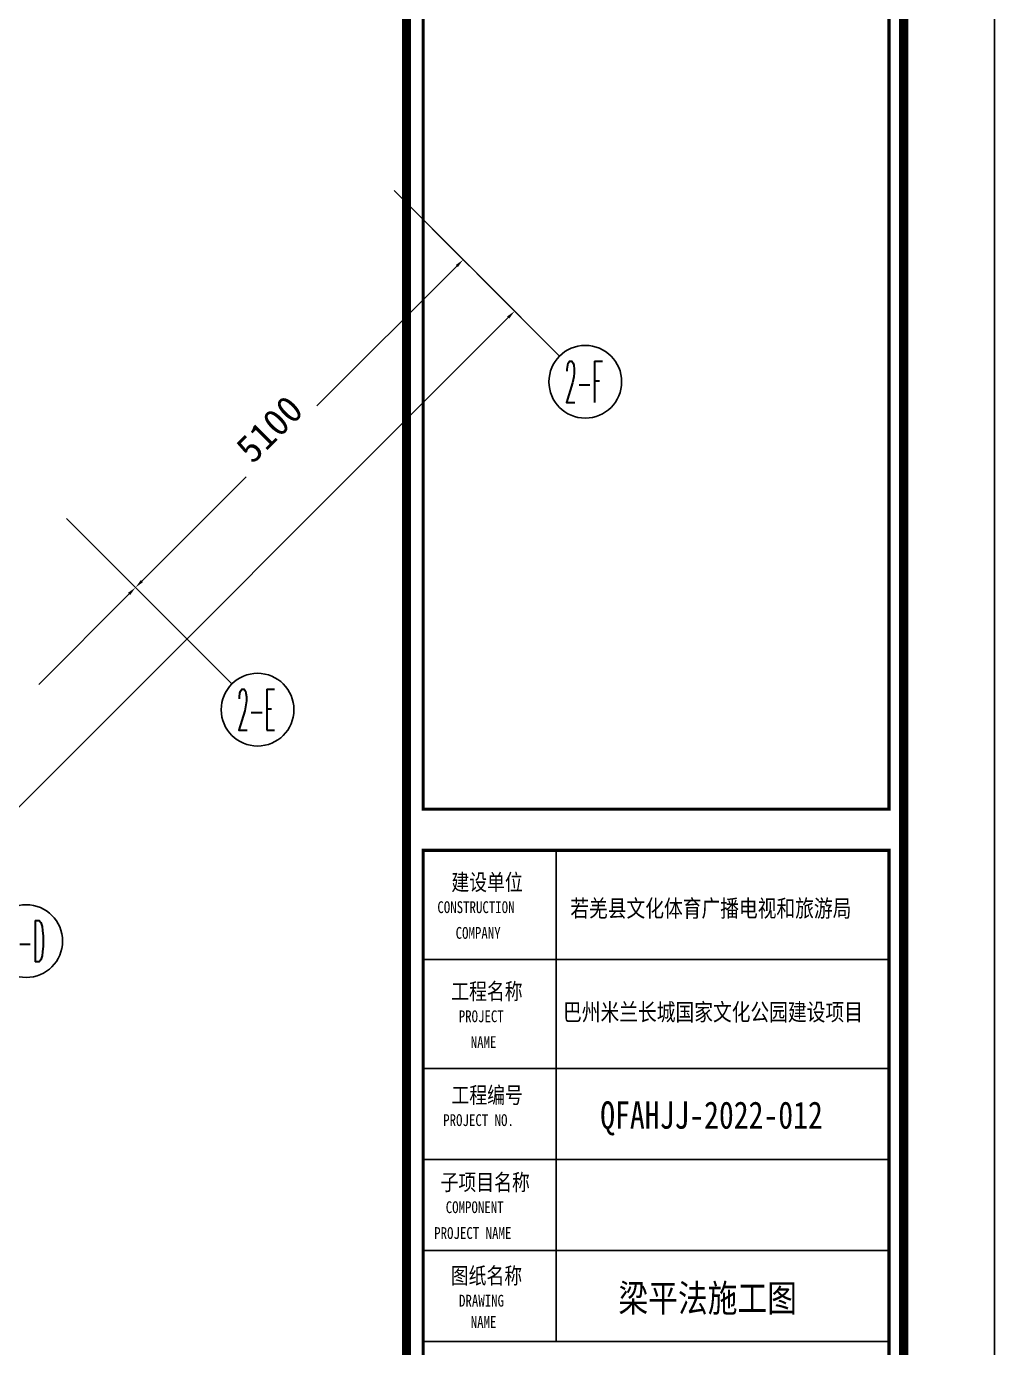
# Model space of a CAD drawing. Header units: inches. Extents: x 18712 to 314639, y 0 to 420500.
# Drawn here: x 126959 to 137612, y 97171 to 111702 of the extents above; entities that cross this region are included whole.
import ezdxf
from ezdxf.enums import TextEntityAlignment as Align

# ---------------------------------------------------------------- set-up
doc = ezdxf.new("R2010")
doc.units = ezdxf.units.IN
doc.header["$LTSCALE"] = 1000
doc.header["$MEASUREMENT"] = 0
doc.layers.get('0').update_dxf_attribs({"true_color": 0xffffff})
for name, color, linetype, true_color in [('AXIS_TEXT', 7, 'Continuous', 0xffffff), ('DIM', 3, 'Continuous', 0x00ff00), ('TK', 7, 'Continuous', 0xffffff), ('TK-TEXT', 4, 'Continuous', 0x00ffff), ('ZG-图名', 1, 'Continuous', 0xff0000), ('ZG-图框层', 4, 'Continuous', 0x00ffff)]:
    doc.layers.add(name, color=color, linetype=linetype, true_color=true_color)
doc.styles.add('-宋体', font='simsun.ttc', dxfattribs={"height": 0.2, "bigfont": 'gbcbig.shx'})
doc.styles.add('_TCH_AXIS', font='txt.shx', dxfattribs={"height": 0.2, "bigfont": 'GBCBIG.shx'})
doc.dimstyles.new('TSSD_100_100$0', dxfattribs={"dimtxt": 300, "dimasz": 100, "dimexe": 100, "dimexo": 250, "dimgap": 100, "dimtad": 1, "dimdec": 0, "dimzin": 0, "dimdsep": 46, "dimtxsty": 'Standard', "dimcen": 0, "dimclrd": 256, "dimclre": 256, "dimclrt": 7, "dimadec": 0, "dimazin": 0, "dimtfac": 1, "dimtdec": 4, "dimtix": 1, "dimtmove": 2, "dimatfit": 3, "dimfxl": 1, "dimtolj": 1, "dimtzin": 0, "dimarcsym": 0})

# ---------------------------------------------------------------- blocks, each defined once
blk = doc.blocks.new('DAnoyomous23071')
at = {"layer": 'TK', "style": '-宋体', "width": 0.8}
for s, height, p in [('建设单位', 180, (131635, 102200)), ('CONSTRUCTION', 130.03, (131481, 101950)), ('COMPANY', 130, (131682, 101667))]:
    blk.add_text(s, height=height, dxfattribs=at).set_placement(p)
blk = doc.blocks.new('DAnoyomous23075')
at = {"layer": 'TK', "style": '-宋体', "width": 0.8}
for s, height, p in [('工程名称', 180, (131633, 101000)), ('PROJECT', 130, (131716, 100750)), ('NAME', 130, (131848, 100466))]:
    blk.add_text(s, height=height, dxfattribs=at).set_placement(p)
blk = doc.blocks.new('DAnoyomous23078')
at = {"layer": 'TK', "style": '-宋体', "width": 0.8}
for s, height, p in [('工程编号', 180, (131636, 99858)), ('PROJECT NO.', 130, (131545, 99608))]:
    blk.add_text(s, height=height, dxfattribs=at).set_placement(p)
blk = doc.blocks.new('DAnoyomous23082')
at = {"layer": 'TK', "style": '-宋体', "width": 0.8}
for s, height, p in [('子项目名称', 180, (131516, 98900)), ('COMPONENT', 130, (131573, 98650)), ('PROJECT NAME', 130, (131446, 98366))]:
    blk.add_text(s, height=height, dxfattribs=at).set_placement(p)
blk = doc.blocks.new('DAnoyomous23086')
at = {"layer": 'TK', "style": '-宋体', "width": 0.8}
for s, height, p in [('图纸名称', 180, (131628, 97872)), ('DRAWING', 130, (131719, 97622)), ('NAME', 130, (131848, 97388))]:
    blk.add_text(s, height=height, dxfattribs=at).set_placement(p)
blk = doc.blocks.new('*D1343')
at = {"layer": 'Defpoints', "color": 0, "transparency": 16777216}
for p in [(127225, 106465), (128159, 105531), (124680, 103919)]:
    blk.add_point(p, dxfattribs=at)
at = {"layer": 'DIM', "lineweight": -2, "transparency": 16777216}
for p, q in [((127402, 106288), (128230, 105460)), ((128088, 105460), (127094, 104466)), ((124856, 103742), (125684, 102914)), ((125684, 103056), (126245, 103617))]:
    blk.add_line(p, q, dxfattribs=at)
at = {"layer": 'DIM', "transparency": 16777216}
for points in [[(128100, 105448), (128076, 105472), (128159, 105531)], [(125672, 103068), (125696, 103044), (125613, 102985)]]:
    blk.add_solid(points, dxfattribs=at)
at = {"layer": 'DIM', "color": 7, "true_color": 0xffffff, "transparency": 16777216, "insert": (126535, 104176), "char_height": 300, "attachment_point": 5, "rotation": 45}
blk.add_mtext('\\A1;3600', dxfattribs=at)
blk = doc.blocks.new('*D1344')
at = {"layer": 'Defpoints', "color": 0, "transparency": 16777216}
for p in [(130831, 110071), (131765, 109137), (127225, 106465)]:
    blk.add_point(p, dxfattribs=at)
at = {"layer": 'DIM', "lineweight": -2, "transparency": 16777216}
for p, q in [((131008, 109894), (131836, 109066)), ((131694, 109066), (130156, 107528)), ((128230, 105602), (129378, 106750)), ((127402, 106288), (128230, 105460))]:
    blk.add_line(p, q, dxfattribs=at)
at = {"layer": 'DIM', "transparency": 16777216}
for points in [[(131706, 109055), (131683, 109078), (131765, 109137)], [(128218, 105613), (128241, 105590), (128159, 105531)]]:
    blk.add_solid(points, dxfattribs=at)
at = {"layer": 'DIM', "color": 7, "true_color": 0xffffff, "transparency": 16777216, "insert": (129633, 107274), "char_height": 300, "attachment_point": 5, "rotation": 45}
blk.add_mtext('\\A1;5100', dxfattribs=at)
blk = doc.blocks.new('*D1345')
at = {"layer": 'Defpoints', "color": 0, "transparency": 16777216}
for p in [(130831, 110071), (132331, 108571), (116194, 95434)]:
    blk.add_point(p, dxfattribs=at)
at = {"layer": 'DIM', "lineweight": -2, "transparency": 16777216}
for p, q in [((131008, 109894), (132402, 108501)), ((132260, 108501), (125254, 101495)), ((117764, 94005), (124229, 100470)), ((116371, 95257), (117764, 93864))]:
    blk.add_line(p, q, dxfattribs=at)
at = {"layer": 'DIM', "transparency": 16777216}
for points in [[(132272, 108489), (132248, 108512), (132331, 108571)], [(117753, 94017), (117776, 93993), (117694, 93934)]]:
    blk.add_solid(points, dxfattribs=at)
at = {"layer": 'DIM', "color": 7, "true_color": 0xffffff, "transparency": 16777216, "insert": (124607, 101117), "char_height": 300, "attachment_point": 5, "rotation": 45}
blk.add_mtext('\\A1;20700', dxfattribs=at)
blk = doc.blocks.new('_AXISO')
at = {"lineweight": -3}
blk.add_circle((0, 0), 0.5, dxfattribs=at)

msp = doc.modelspace()

# ---------------------------------------------------------------- linework, layer by layer
at = {"layer": 'DIM', "lineweight": -3}
for p, q in [((131005, 109897.2), (132825.8, 108076.4)), ((127398.7, 106290.9), (129219.5, 104470.1))]:
    msp.add_line(p, q, dxfattribs=at)
at = {"layer": 'TK', "lineweight": -3}
for p, q in [((131343.9, 102639.8), (136450.9, 102639.8)), ((132789.3, 102639.8), (132789.3, 97239.8)), ((131343.9, 101439.8), (136450.9, 101439.8)), ((132543.9, 101439.8), (136450.9, 101439.8)), ((131343.9, 100239.8), (136450.9, 100239.8)), ((131343.9, 99239.8), (136450.9, 99239.8)), ((131343.9, 99239.8), (136450.9, 99239.8)), ((131343.9, 98239.8), (136450.9, 98239.8)), ((131343.9, 98239.8), (136450.9, 98239.8)), ((131343.9, 97239.8), (136450.9, 97239.8))]:
    msp.add_line(p, q, dxfattribs=at)
msp.add_lwpolyline([(18712.2, 168200), (18712.2, 84100), (137612.2, 84100), (137612.2, 168200)], close=True, dxfattribs=at)
for points, const_width in [([(21212.2, 167200), (21212.2, 85100), (136612.2, 85100), (136612.2, 167200)], 100), ([(131323.9, 159783.8), (136450.9, 159783.8), (136450.9, 103093.9), (131323.9, 103093.9)], 34.7), ([(131323.9, 102639.8), (136450.9, 102639.8), (136450.9, 85425.3), (131323.9, 85425.3)], 34.7)]:
    msp.add_lwpolyline(points, close=True, dxfattribs=dict(at, const_width=const_width))
at = {"layer": 'TK', "lineweight": -3, "const_width": 100}
msp.add_lwpolyline([(131140.8, 85145.7), (131140.8, 167200)], dxfattribs=at)
at = {"layer": 'TK', "lineweight": -3}
msp.add_lwpolyline([(131140.8, 85145.7), (136612.2, 85145.7), (136612.2, 167200)], dxfattribs=at)
at = {"layer": 'ZG-图框层', "lineweight": -3}
msp.add_lwpolyline([(18712.2, 84100), (137612.2, 84100), (137612.2, 168200), (18712.2, 168200)], close=True, dxfattribs=at)
at = {"layer": 'ZG-图框层', "lineweight": -3, "const_width": 100}
msp.add_lwpolyline([(21212.2, 85100), (136612.2, 85100), (136612.2, 167200), (21212.2, 167200)], close=True, dxfattribs=at)

# ---------------------------------------------------------------- block references
at = {"layer": 'DIM'}
ref = msp.add_blockref('_AXISO', (133108.6, 107793.5), dxfattribs=dict(at, xscale=800, yscale=800))
ref.add_attrib('A', '2-F', (132882.3, 107567.3), dxfattribs={"layer": 'AXIS_TEXT', "height": 452.55, "style": '_TCH_AXIS', "width": 0.33871})
ref = msp.add_blockref('_AXISO', (129502.4, 104187.3), dxfattribs=dict(at, xscale=800, yscale=800))
ref.add_attrib('A', '2-E', (129276.1, 103961), dxfattribs={"layer": 'AXIS_TEXT', "height": 452.55, "style": '_TCH_AXIS', "width": 0.33871})
ref = msp.add_blockref('_AXISO', (126956.8, 101641.7), dxfattribs=dict(at, xscale=800, yscale=800))
ref.add_attrib('A', '2-D', (126730.5, 101415.4), dxfattribs={"layer": 'AXIS_TEXT', "height": 452.55, "style": '_TCH_AXIS', "width": 0.333333})
at = {"layer": 'TK'}
for name in ['DAnoyomous23071', 'DAnoyomous23075', 'DAnoyomous23078', 'DAnoyomous23082', 'DAnoyomous23086']:
    msp.add_blockref(name, (0, 0), dxfattribs=at)

# ---------------------------------------------------------------- texts
at = {"layer": 'TK-TEXT', "style": '-宋体', "width": 0.8}
for tag, p, s in [('若羌县文化体育广播电视和旅游局', (132943.5, 101907.6), '若羌县文化体育广播电视和旅游局'), ('巴州米兰长城国家文化公园建设项目', (132863.6, 100767.2), '巴州米兰长城国家文化公园建设项目')]:
    msp.add_attdef(tag, p, s, height=189, dxfattribs=at)
msp.add_attdef('QFAHJJ-2022-012', text='QFAHJJ-2022-012', height=300, dxfattribs=at).set_placement((134497.4, 99578.7), align=Align.CENTER)
at = {"layer": 'ZG-图名', "style": '-宋体', "width": 0.8}
msp.add_attdef('梁平法施工图', (133473.4, 97564.9), '梁平法施工图', height=300, dxfattribs=at)

# ---------------------------------------------------------------- dimensions: what is measured, and where the dimension line sits
at = {"layer": 'DIM'}
for base, p1, p2, text, picture, middle in [((132330.8, 108571.4), (116194.3, 95433.7), (130831.4, 110070.8), '20700', '*D1345', (124607.4, 101116.7)), ((131765.1, 109137), (127225.1, 106464.5), (130831.4, 110070.8), '5100', '*D1344', (129632.9, 107273.5)), ((128158.9, 105530.8), (124679.6, 103918.9), (127225.1, 106464.5), '3600', '*D1343', (126535.3, 104176))]:
    dim = msp.add_linear_dim(base=base, p1=p1, p2=p2, angle=45, text=text, dimstyle='TSSD_100_100$0', override={"dimscale": 1, "dimlfac": 1}, dxfattribs=at)
    dim.commit()
    dim.dimension.update_dxf_attribs({"geometry": picture, "text_midpoint": middle, "dimtype": 161})

doc.saveas('drawing.dxf')
